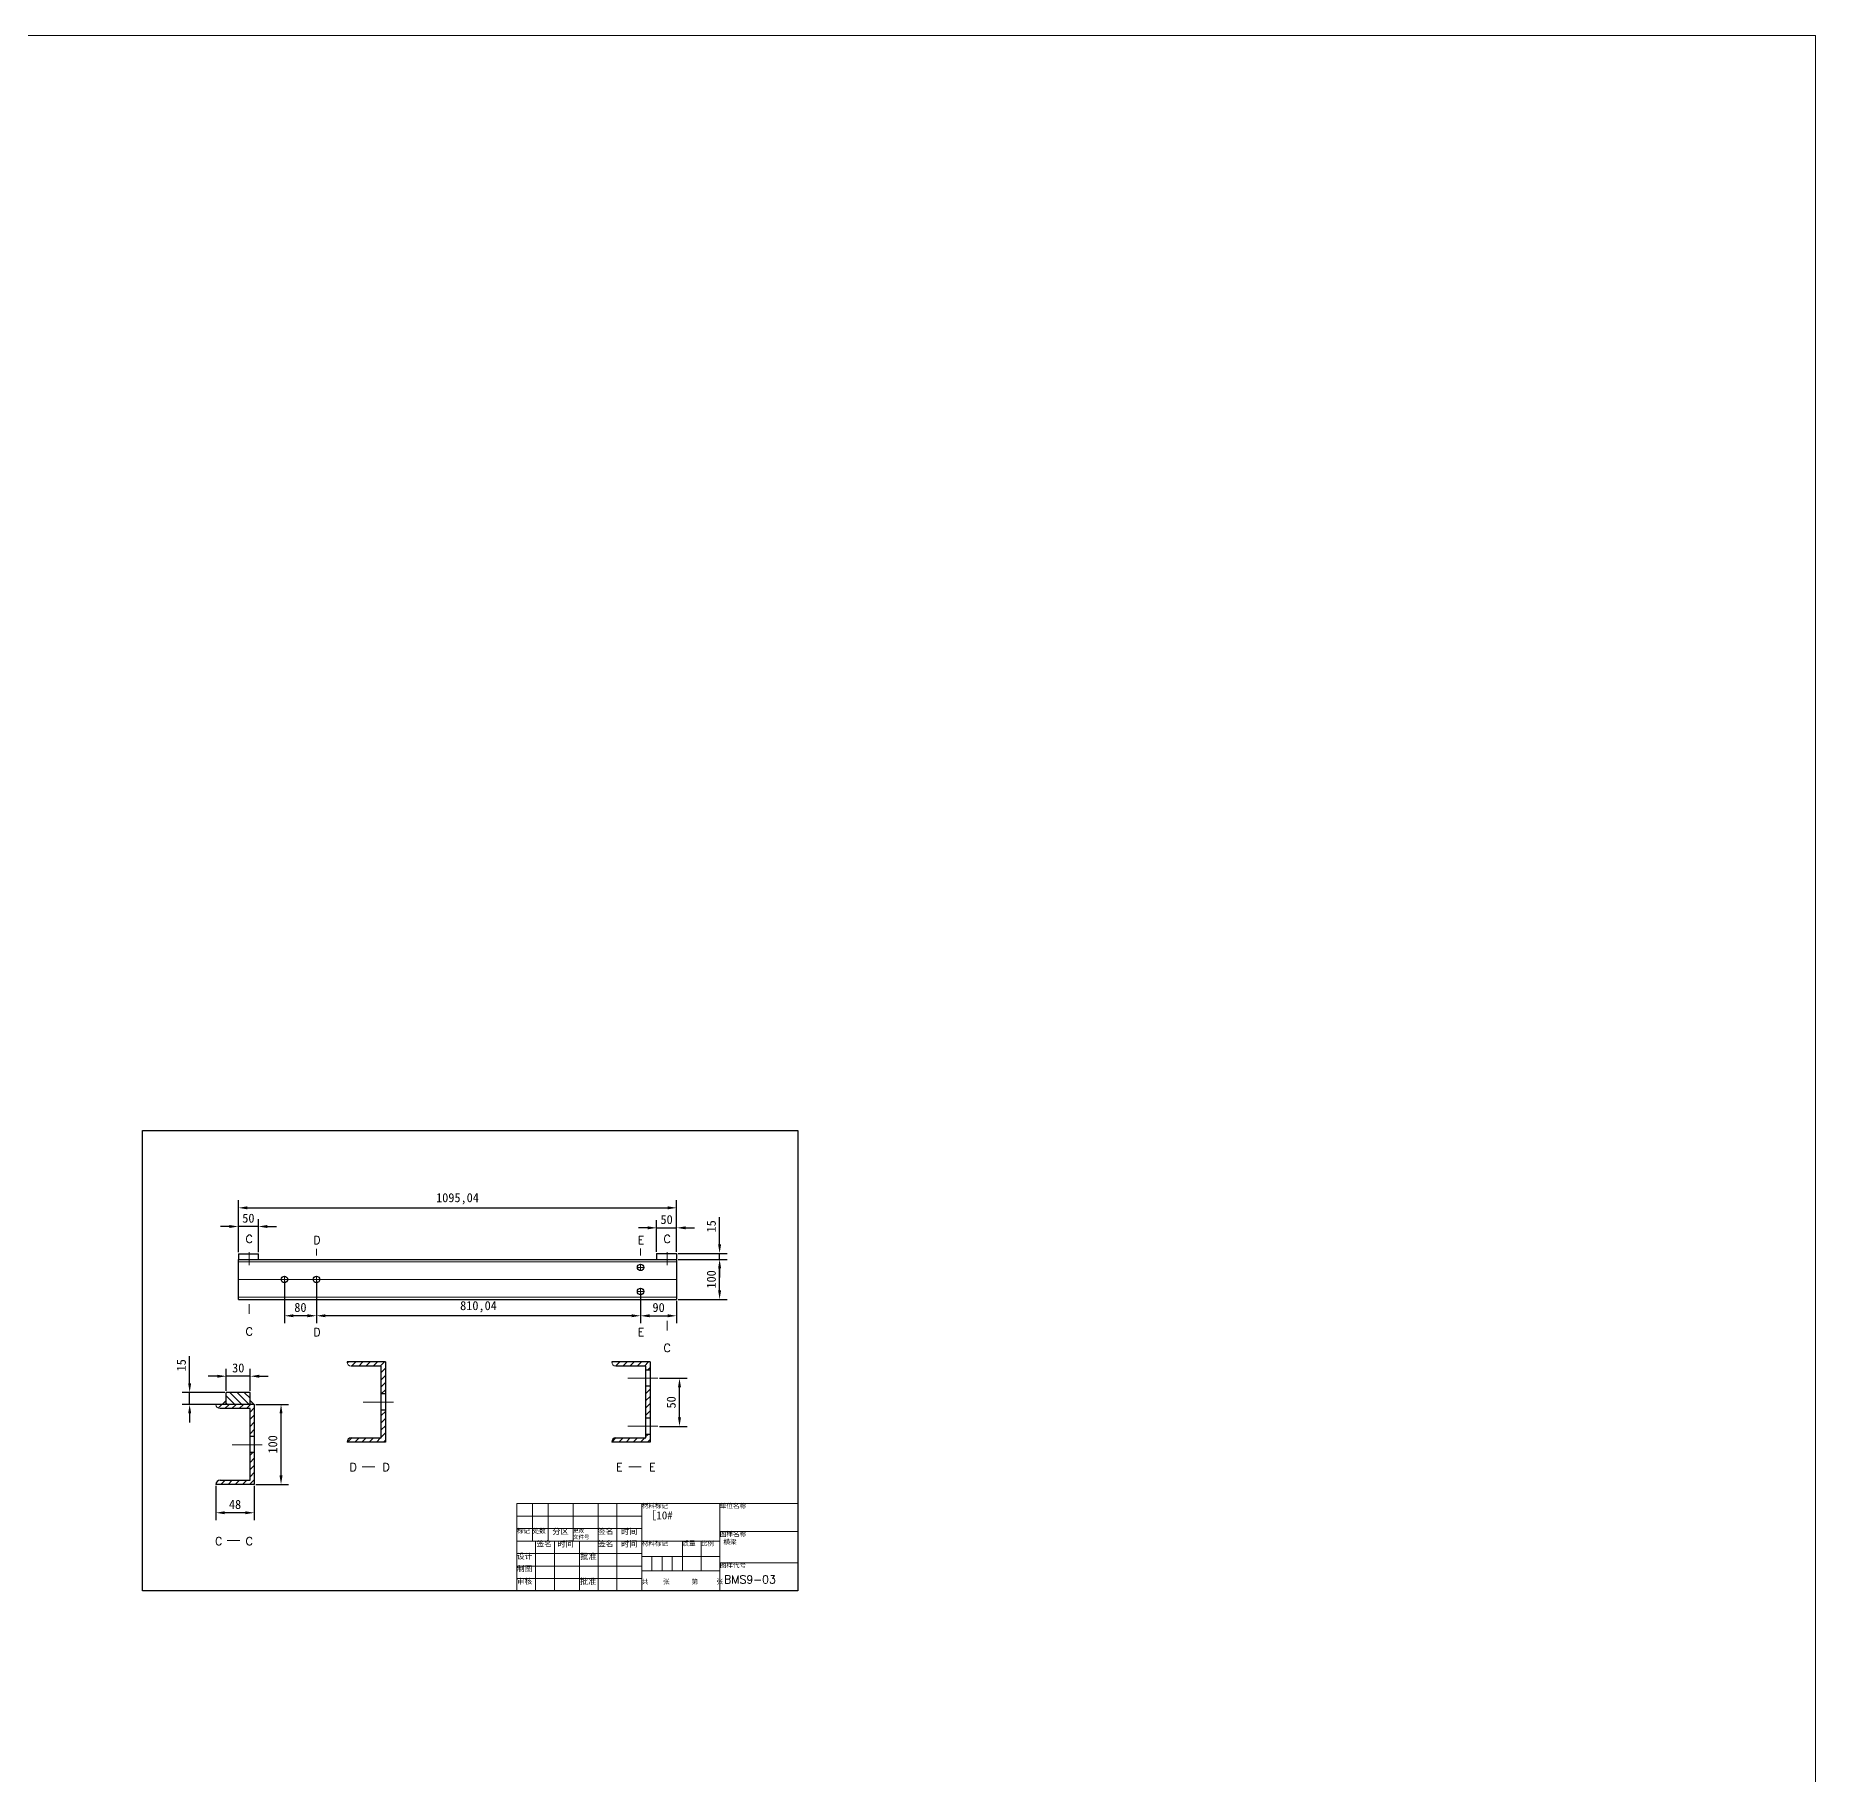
# Model space of a CAD drawing. Header units: millimetres. Extents: x 27179 to 44376, y -2108 to 7885.
# Drawn here: x 39929 to 44376, y 3542 to 7885 of the extents above; entities that cross this region are included whole.
import ezdxf
from ezdxf.lldxf.tags import DXFTag

# ---------------------------------------------------------------- set-up
doc = ezdxf.new("R2010")
doc.units = ezdxf.units.MM
doc.layers.add('中心线层', color=1, linetype='CENTER', lineweight=9)
doc.layers.add('标注层', color=5, linetype='Continuous', lineweight=9)
doc.styles.get("Standard").update_dxf_attribs({"font": ''})
doc.styles.get('Standard').set_extended_font_data('SimSun')
tags = doc.linetypes.add('ACAD_ISO03W100', pattern=[30, 12, -18]).pattern_tags.tags
tags[6:7] = [DXFTag(74, 4), DXFTag(75, 0), DXFTag(340, '0'), DXFTag(46, 1.0), DXFTag(50, 0.0), DXFTag(44, 0.0), DXFTag(45, 0.0)]
tags[4:5] = [DXFTag(74, 4), DXFTag(75, 0), DXFTag(340, '0'), DXFTag(46, 1.0), DXFTag(50, 0.0), DXFTag(44, 0.0), DXFTag(45, 0.0)]
tags = doc.linetypes.add('CENTER', pattern=[50.8, 31.75, -6.35, 6.35, -6.35]).pattern_tags.tags
tags[10:11] = [DXFTag(74, 4), DXFTag(75, 0), DXFTag(340, '0'), DXFTag(46, 1.0), DXFTag(50, 0.0), DXFTag(44, 0.0), DXFTag(45, 0.0)]
tags[8:9] = [DXFTag(74, 4), DXFTag(75, 0), DXFTag(340, '0'), DXFTag(46, 1.0), DXFTag(50, 0.0), DXFTag(44, 0.0), DXFTag(45, 0.0)]
tags[6:7] = [DXFTag(74, 4), DXFTag(75, 0), DXFTag(340, '0'), DXFTag(46, 1.0), DXFTag(50, 0.0), DXFTag(44, 0.0), DXFTag(45, 0.0)]
tags[4:5] = [DXFTag(74, 4), DXFTag(75, 0), DXFTag(340, '0'), DXFTag(46, 1.0), DXFTag(50, 0.0), DXFTag(44, 0.0), DXFTag(45, 0.0)]
doc.dimstyles.new('ISO-25', dxfattribs={"dimscale": 20, "dimtxt": 2.5, "dimasz": 2.5, "dimexe": 1.25, "dimexo": 0.625, "dimtad": 1, "dimtxsty": 'Standard', "dimcen": 2.5, "dimadec": 0, "dimazin": 0, "dimtfac": 1, "dimtmove": 0, "dimatfit": 3, "dimfxl": 1, "dimarcsym": 0})

# ---------------------------------------------------------------- blocks, each defined once
blk = doc.blocks.new('*D149')
at = {"layer": 'Defpoints', "color": 0, "lineweight": 9, "transparency": 16777216}
for p in [(41530.9, 4956.9), (40435.9, 4842.1), (41530.9, 4843.1)]:
    blk.add_point(p, dxfattribs=at)
at = {"layer": '标注层', "color": 0, "lineweight": -2, "transparency": 16777216}
for p, q in [((40435.9, 4845.9), (40435.9, 4975.7)), ((40458.4, 4956.9), (41508.4, 4956.9)), ((41530.9, 4846.9), (41530.9, 4975.7))]:
    blk.add_line(p, q, dxfattribs=at)
at = {"layer": '标注层', "color": 0, "lineweight": 9, "transparency": 16777216}
for points in [[(40458.4, 4960.7), (40458.4, 4953.2), (40435.9, 4956.9)], [(41508.4, 4960.7), (41508.4, 4953.2), (41530.9, 4956.9)]]:
    blk.add_solid(points, dxfattribs=at)
at = {"layer": '标注层', "color": 0, "transparency": 16777216, "insert": (40983.4, 4979.4), "char_height": 22.5, "attachment_point": 5}
blk.add_mtext('1095,04', dxfattribs=at)
blk = doc.blocks.new('*D150')
at = {"layer": 'Defpoints', "color": 0, "lineweight": 9, "transparency": 16777216}
for p in [(41530.9, 4906.9), (41480.9, 4843.1), (41530.9, 4843.1)]:
    blk.add_point(p, dxfattribs=at)
at = {"layer": '标注层', "color": 0, "lineweight": -2, "transparency": 16777216}
for p, q in [((41458.4, 4906.9), (41435.9, 4906.9)), ((41480.9, 4846.9), (41480.9, 4925.7)), ((41480.9, 4906.9), (41530.9, 4906.9)), ((41530.9, 4846.9), (41530.9, 4925.7)), ((41553.4, 4906.9), (41575.9, 4906.9))]:
    blk.add_line(p, q, dxfattribs=at)
at = {"layer": '标注层', "color": 0, "lineweight": 9, "transparency": 16777216}
for points in [[(41458.4, 4910.7), (41458.4, 4903.2), (41480.9, 4906.9)], [(41553.4, 4910.7), (41553.4, 4903.2), (41530.9, 4906.9)]]:
    blk.add_solid(points, dxfattribs=at)
at = {"layer": '标注层', "color": 0, "transparency": 16777216, "insert": (41505.9, 4927.5), "char_height": 22.5, "attachment_point": 5}
blk.add_mtext('50', dxfattribs=at)
blk = doc.blocks.new('*D151')
at = {"layer": 'Defpoints', "color": 0, "lineweight": 9, "transparency": 16777216}
for p in [(40435.9, 4910.3), (40435.9, 4842.1), (40485.9, 4842.1)]:
    blk.add_point(p, dxfattribs=at)
at = {"layer": '标注层', "color": 0, "lineweight": -2, "transparency": 16777216}
for p, q in [((40413.4, 4910.3), (40390.9, 4910.3)), ((40435.9, 4845.9), (40435.9, 4929)), ((40485.9, 4910.3), (40435.9, 4910.3)), ((40485.9, 4845.9), (40485.9, 4929)), ((40508.4, 4910.3), (40530.9, 4910.3))]:
    blk.add_line(p, q, dxfattribs=at)
at = {"layer": '标注层', "color": 0, "lineweight": 9, "transparency": 16777216}
for points in [[(40413.4, 4914), (40413.4, 4906.5), (40435.9, 4910.3)], [(40508.4, 4914), (40508.4, 4906.5), (40485.9, 4910.3)]]:
    blk.add_solid(points, dxfattribs=at)
at = {"layer": '标注层', "color": 0, "transparency": 16777216, "insert": (40460.9, 4930.9), "char_height": 22.5, "attachment_point": 5}
blk.add_mtext('50', dxfattribs=at)
blk = doc.blocks.new('*D152')
at = {"layer": 'Defpoints', "color": 0, "lineweight": 9, "transparency": 16777216}
for p in [(41440.9, 4748.1), (41530.9, 4728.1), (41530.9, 4687.2)]:
    blk.add_point(p, dxfattribs=at)
at = {"layer": '标注层', "color": 0, "lineweight": -2, "transparency": 16777216}
for p, q in [((41440.9, 4744.4), (41440.9, 4668.5)), ((41530.9, 4724.4), (41530.9, 4668.5)), ((41463.4, 4687.2), (41508.4, 4687.2))]:
    blk.add_line(p, q, dxfattribs=at)
at = {"layer": '标注层', "color": 0, "lineweight": 9, "transparency": 16777216}
for points in [[(41463.4, 4691), (41463.4, 4683.5), (41440.9, 4687.2)], [(41508.4, 4691), (41508.4, 4683.5), (41530.9, 4687.2)]]:
    blk.add_solid(points, dxfattribs=at)
at = {"layer": '标注层', "color": 0, "transparency": 16777216, "insert": (41485.9, 4707.9), "char_height": 22.5, "attachment_point": 5}
blk.add_mtext('90', dxfattribs=at)
blk = doc.blocks.new('*D153')
at = {"layer": 'Defpoints', "color": 0, "lineweight": 9, "transparency": 16777216}
for p in [(40630.9, 4778.1), (41440.9, 4748.1), (40630.9, 4687.3)]:
    blk.add_point(p, dxfattribs=at)
at = {"layer": '标注层', "color": 0, "lineweight": -2, "transparency": 16777216}
for p, q in [((40630.9, 4774.4), (40630.9, 4668.6)), ((41440.9, 4744.4), (41440.9, 4668.6)), ((41418.4, 4687.3), (40653.4, 4687.3))]:
    blk.add_line(p, q, dxfattribs=at)
at = {"layer": '标注层', "color": 0, "lineweight": 9, "transparency": 16777216}
for points in [[(40653.4, 4691.1), (40653.4, 4683.6), (40630.9, 4687.3)], [(41418.4, 4691.1), (41418.4, 4683.6), (41440.9, 4687.3)]]:
    blk.add_solid(points, dxfattribs=at)
at = {"layer": '标注层', "color": 0, "transparency": 16777216, "insert": (41035.9, 4709.8), "char_height": 22.5, "attachment_point": 5}
blk.add_mtext('810,04', dxfattribs=at)
blk = doc.blocks.new('*D154')
at = {"layer": 'Defpoints', "color": 0, "lineweight": 9, "transparency": 16777216}
for p in [(40550.9, 4778.1), (40630.9, 4778.1), (40550.9, 4687.3)]:
    blk.add_point(p, dxfattribs=at)
at = {"layer": '标注层', "color": 0, "lineweight": -2, "transparency": 16777216}
for p, q in [((40550.9, 4774.4), (40550.9, 4668.6)), ((40630.9, 4774.4), (40630.9, 4668.6)), ((40608.4, 4687.3), (40573.4, 4687.3))]:
    blk.add_line(p, q, dxfattribs=at)
at = {"layer": '标注层', "color": 0, "lineweight": 9, "transparency": 16777216}
for points in [[(40573.4, 4691.1), (40573.4, 4683.6), (40550.9, 4687.3)], [(40608.4, 4691.1), (40608.4, 4683.6), (40630.9, 4687.3)]]:
    blk.add_solid(points, dxfattribs=at)
at = {"layer": '标注层', "color": 0, "transparency": 16777216, "insert": (40590.9, 4708), "char_height": 22.5, "attachment_point": 5}
blk.add_mtext('80', dxfattribs=at)
blk = doc.blocks.new('*D155')
at = {"layer": 'Defpoints', "color": 0, "lineweight": 9, "transparency": 16777216}
for p in [(40405.5, 4536.3), (40405.5, 4496), (40465.5, 4496)]:
    blk.add_point(p, dxfattribs=at)
at = {"layer": '标注层', "color": 0, "lineweight": -2, "transparency": 16777216}
for p, q in [((40383, 4536.3), (40360.5, 4536.3)), ((40405.5, 4499.8), (40405.5, 4555)), ((40465.5, 4536.3), (40405.5, 4536.3)), ((40465.5, 4499.8), (40465.5, 4555)), ((40488, 4536.3), (40510.5, 4536.3))]:
    blk.add_line(p, q, dxfattribs=at)
at = {"layer": '标注层', "color": 0, "lineweight": 9, "transparency": 16777216}
for points in [[(40383, 4540), (40383, 4532.5), (40405.5, 4536.3)], [(40488, 4540), (40488, 4532.5), (40465.5, 4536.3)]]:
    blk.add_solid(points, dxfattribs=at)
at = {"layer": '标注层', "color": 0, "transparency": 16777216, "insert": (40435.5, 4556.9), "char_height": 22.5, "attachment_point": 5}
blk.add_mtext('30', dxfattribs=at)
blk = doc.blocks.new('*D156')
at = {"layer": 'Defpoints', "color": 0, "lineweight": 9, "transparency": 16777216}
for p in [(41530.9, 4828.1), (41638.3, 4828.1), (41530.9, 4728.1)]:
    blk.add_point(p, dxfattribs=at)
at = {"layer": '标注层', "color": 0, "lineweight": -2, "transparency": 16777216}
for p, q in [((41534.6, 4828.1), (41657.1, 4828.1)), ((41638.3, 4750.6), (41638.3, 4805.6)), ((41534.6, 4728.1), (41657.1, 4728.1))]:
    blk.add_line(p, q, dxfattribs=at)
at = {"layer": '标注层', "color": 0, "lineweight": 9, "transparency": 16777216}
for points in [[(41634.6, 4805.6), (41642.1, 4805.6), (41638.3, 4828.1)], [(41634.6, 4750.6), (41642.1, 4750.6), (41638.3, 4728.1)]]:
    blk.add_solid(points, dxfattribs=at)
at = {"layer": '标注层', "color": 0, "transparency": 16777216, "insert": (41617.7, 4778.1), "char_height": 22.5, "attachment_point": 5, "rotation": 90}
blk.add_mtext('100', dxfattribs=at)
blk = doc.blocks.new('*D157')
at = {"layer": 'Defpoints', "color": 0, "lineweight": 9, "transparency": 16777216}
for p in [(41530.9, 4843.1), (41530.9, 4828.1), (41638.3, 4843.1)]:
    blk.add_point(p, dxfattribs=at)
at = {"layer": '标注层', "color": 0, "lineweight": -2, "transparency": 16777216}
for p, q in [((41638.3, 4865.6), (41638.3, 4933.2)), ((41534.6, 4843.1), (41657.1, 4843.1)), ((41534.6, 4828.1), (41657.1, 4828.1)), ((41638.3, 4828.1), (41638.3, 4843.1)), ((41638.3, 4805.6), (41638.3, 4783.1))]:
    blk.add_line(p, q, dxfattribs=at)
at = {"layer": '标注层', "color": 0, "lineweight": 9, "transparency": 16777216}
for points in [[(41634.6, 4865.6), (41642.1, 4865.6), (41638.3, 4843.1)], [(41634.6, 4805.6), (41642.1, 4805.6), (41638.3, 4828.1)]]:
    blk.add_solid(points, dxfattribs=at)
at = {"layer": '标注层', "color": 0, "transparency": 16777216, "insert": (41617.7, 4910.7), "char_height": 22.5, "attachment_point": 5, "rotation": 90}
blk.add_mtext('15', dxfattribs=at)
blk = doc.blocks.new('*D158')
at = {"layer": 'Defpoints', "color": 0, "lineweight": 9, "transparency": 16777216}
for p in [(40314.1, 4496), (40405.5, 4496), (40405.5, 4466)]:
    blk.add_point(p, dxfattribs=at)
at = {"layer": '标注层', "color": 0, "lineweight": -2, "transparency": 16777216}
for p, q in [((40314.1, 4518.5), (40314.1, 4586.1)), ((40401.8, 4496), (40295.4, 4496)), ((40314.1, 4466), (40314.1, 4496)), ((40401.8, 4466), (40295.4, 4466)), ((40314.1, 4443.5), (40314.1, 4421))]:
    blk.add_line(p, q, dxfattribs=at)
at = {"layer": '标注层', "color": 0, "lineweight": 9, "transparency": 16777216}
for points in [[(40310.4, 4518.5), (40317.9, 4518.5), (40314.1, 4496)], [(40310.4, 4443.5), (40317.9, 4443.5), (40314.1, 4466)]]:
    blk.add_solid(points, dxfattribs=at)
at = {"layer": '标注层', "color": 0, "transparency": 16777216, "insert": (40293.5, 4563.6), "char_height": 22.5, "attachment_point": 5, "rotation": 90}
blk.add_mtext('15', dxfattribs=at)
blk = doc.blocks.new('*D159')
at = {"layer": 'Defpoints', "color": 0, "lineweight": 9, "transparency": 16777216}
for p in [(40379.5, 4266), (40475.5, 4266), (40379.5, 4195.2)]:
    blk.add_point(p, dxfattribs=at)
at = {"layer": '标注层', "color": 0, "lineweight": -2, "transparency": 16777216}
for p, q in [((40379.5, 4262.3), (40379.5, 4176.5)), ((40475.5, 4262.3), (40475.5, 4176.5)), ((40453, 4195.2), (40402, 4195.2))]:
    blk.add_line(p, q, dxfattribs=at)
at = {"layer": '标注层', "color": 0, "lineweight": 9, "transparency": 16777216}
for points in [[(40402, 4199), (40402, 4191.5), (40379.5, 4195.2)], [(40453, 4199), (40453, 4191.5), (40475.5, 4195.2)]]:
    blk.add_solid(points, dxfattribs=at)
at = {"layer": '标注层', "color": 0, "transparency": 16777216, "insert": (40427.5, 4215.9), "char_height": 22.5, "attachment_point": 5}
blk.add_mtext('48', dxfattribs=at)
blk = doc.blocks.new('*D160')
at = {"layer": 'Defpoints', "color": 0, "lineweight": 9, "transparency": 16777216}
for p in [(40475.5, 4466), (40542.5, 4466), (40475.5, 4266)]:
    blk.add_point(p, dxfattribs=at)
at = {"layer": '标注层', "color": 0, "lineweight": -2, "transparency": 16777216}
for p, q in [((40479.3, 4466), (40561.2, 4466)), ((40542.5, 4288.5), (40542.5, 4443.5)), ((40479.3, 4266), (40561.2, 4266))]:
    blk.add_line(p, q, dxfattribs=at)
at = {"layer": '标注层', "color": 0, "lineweight": 9, "transparency": 16777216}
for points in [[(40538.7, 4443.5), (40546.2, 4443.5), (40542.5, 4466)], [(40538.7, 4288.5), (40546.2, 4288.5), (40542.5, 4266)]]:
    blk.add_solid(points, dxfattribs=at)
at = {"layer": '标注层', "color": 0, "transparency": 16777216, "insert": (40521.8, 4366), "char_height": 22.5, "attachment_point": 5, "rotation": 90}
blk.add_mtext('100', dxfattribs=at)
blk = doc.blocks.new('*D161')
at = {"layer": 'Defpoints', "color": 0, "lineweight": 9, "transparency": 16777216}
for p in [(41484.4, 4531.1), (41538.1, 4531.1), (41484.4, 4411.1)]:
    blk.add_point(p, dxfattribs=at)
at = {"layer": '标注层', "color": 0, "lineweight": -2, "transparency": 16777216}
for p, q in [((41488.1, 4531.1), (41556.9, 4531.1)), ((41538.1, 4433.6), (41538.1, 4508.6)), ((41488.1, 4411.1), (41556.9, 4411.1))]:
    blk.add_line(p, q, dxfattribs=at)
at = {"layer": '标注层', "color": 0, "lineweight": 9, "transparency": 16777216}
for points in [[(41534.4, 4508.6), (41541.9, 4508.6), (41538.1, 4531.1)], [(41534.4, 4433.6), (41541.9, 4433.6), (41538.1, 4411.1)]]:
    blk.add_solid(points, dxfattribs=at)
at = {"layer": '标注层', "color": 0, "transparency": 16777216, "insert": (41517.5, 4471.1), "char_height": 22.5, "attachment_point": 5, "rotation": 90}
blk.add_mtext('50', dxfattribs=at)

msp = doc.modelspace()

# ---------------------------------------------------------------- hatches: boundary and pattern name
at = {"lineweight": 9}
h = msp.add_hatch(dxfattribs=at)
h.set_pattern_fill('ANSI31', color=5, scale=4, style=0)
h.set_pattern_definition([(45, (-40526.014, -4571.892), (-8.9802561, 8.9802561), [])])
h.paths.add_polyline_path([(40792.781, 4561.292), (40792.781, 4491.892), (40803.381, 4491.892), (40803.381, 4571.892), (40707.381, 4571.892, 0.41421356), (40717.981, 4561.292)])
h.paths.add_polyline_path([(40803.381, 4371.892), (40803.381, 4451.892), (40792.781, 4451.892), (40792.781, 4382.492), (40717.981, 4382.492, 0.41421356), (40707.381, 4371.892)])
h = msp.add_hatch(dxfattribs=at)
h.set_pattern_fill('ANSI31', color=5, scale=4, style=0)
h.set_pattern_definition([(45, (-41464.655, -4571.892), (-8.9802561, 8.9802561), [])])
h.paths.add_polyline_path([(41368.655, 4571.892, 0.41421356), (41379.255, 4561.292), (41454.055, 4561.292), (41454.055, 4551.134), (41464.655, 4551.134), (41464.655, 4571.892)])
h.paths.add_polyline_path([(41464.655, 4371.892), (41464.655, 4391.134), (41454.055, 4391.134), (41454.055, 4382.492), (41379.255, 4382.492, 0.41421356), (41368.655, 4371.892)])
h.paths.add_polyline_path([(41464.655, 4511.134), (41454.055, 4511.134), (41454.055, 4431.134), (41464.655, 4431.134)])
h = msp.add_hatch(dxfattribs=at)
h.set_pattern_fill('ANSI31', color=5, scale=4, angle=90, style=0)
h.set_pattern_definition([(135, (-40465.533, -4677.765), (-8.9802561, -8.9802561), [])])
h.paths.add_polyline_path([(40465.533, 4466.019), (40465.533, 4496.019), (40405.533, 4496.019), (40405.533, 4466.019)])
h = msp.add_hatch(dxfattribs=at)
h.set_pattern_fill('ANSI31', color=5, scale=4, style=0)
h.set_pattern_definition([(45, (-40465.533, -4677.765), (-8.9802561, 8.9802561), [])])
h.paths.add_polyline_path([(40464.933, 4455.419), (40464.933, 4386.019), (40475.533, 4386.019), (40475.533, 4466.019), (40379.533, 4466.019, 0.41421356), (40390.133, 4455.419)])
h.paths.add_polyline_path([(40475.533, 4266.019), (40475.533, 4346.019), (40464.933, 4346.019), (40464.933, 4276.619), (40390.133, 4276.619, 0.41421356), (40379.533, 4266.019)])
h = msp.add_hatch(color=5, dxfattribs=at)
h.paths.add_polyline_path([(40465.533, 4476.019), (40465.533, 4466.019), (40475.533, 4466.019)])
h.paths.add_polyline_path([(40405.533, 4476.019), (40395.533, 4466.019), (40405.533, 4466.019)])

# ---------------------------------------------------------------- linework, layer by layer
at = {"color": 5, "lineweight": 5}
for p, q in [((40630.855, 4854.303), (40630.855, 4838.113)), ((41440.892, 4855.511), (41440.892, 4838.113)), ((40462.872, 4845.83), (40462.872, 4813.64)), ((41507.213, 4845.83), (41507.213, 4813.64)), ((40462.872, 4716.123), (40462.872, 4691.839)), ((40630.855, 4716.123), (40630.855, 4685.529)), ((41440.892, 4716.123), (41440.892, 4687.331)), ((41507.213, 4675.05), (41507.213, 4650.766))]:
    msp.add_line(p, q, dxfattribs=at)
for p, q in [((40435.855, 4842.117), (40435.855, 4828.117)), ((40435.855, 4842.117), (40485.855, 4842.117)), ((40435.855, 4728.117), (40435.855, 4828.117)), ((40435.855, 4828.117), (41530.892, 4828.117)), ((40485.855, 4828.117), (40485.855, 4842.117)), ((41480.892, 4843.117), (41480.892, 4828.117)), ((41480.892, 4843.117), (41530.892, 4843.117)), ((41530.892, 4843.117), (41530.892, 4728.117)), ((40435.855, 4728.117), (41530.892, 4728.117)), ((40803.381, 4571.892), (40707.381, 4571.892)), ((40792.781, 4561.292), (40717.981, 4561.292)), ((40792.781, 4382.492), (40792.781, 4561.292)), ((40803.381, 4571.892), (40803.381, 4371.892)), ((41464.655, 4571.892), (41368.655, 4571.892)), ((41454.055, 4561.292), (41379.255, 4561.292)), ((41454.055, 4382.492), (41454.055, 4561.292)), ((41464.655, 4551.134), (41454.055, 4551.134)), ((41464.655, 4571.892), (41464.655, 4371.892)), ((40405.533, 4466.019), (40405.533, 4496.019)), ((40465.533, 4496.019), (40405.533, 4496.019)), ((40465.533, 4466.019), (40465.533, 4496.019)), ((40803.381, 4491.892), (40792.781, 4491.892)), ((41464.655, 4511.134), (41454.055, 4511.134)), ((40475.533, 4466.019), (40379.533, 4466.019)), ((40464.933, 4455.419), (40390.133, 4455.419)), ((40395.533, 4466.019), (40405.533, 4476.019)), ((40464.933, 4276.619), (40464.933, 4455.419)), ((40465.533, 4476.019), (40475.533, 4466.019)), ((40475.533, 4466.019), (40475.533, 4266.019)), ((40803.381, 4451.892), (40792.781, 4451.892)), ((41464.655, 4431.134), (41454.055, 4431.134)), ((40475.533, 4386.019), (40464.933, 4386.019)), ((40803.381, 4371.892), (40707.381, 4371.892)), ((40717.981, 4382.492), (40792.781, 4382.492)), ((41464.655, 4371.892), (41368.655, 4371.892)), ((41379.255, 4382.492), (41454.055, 4382.492)), ((41464.655, 4391.134), (41454.055, 4391.134)), ((40475.533, 4346.019), (40464.933, 4346.019)), ((40390.133, 4276.619), (40464.933, 4276.619)), ((40475.533, 4266.019), (40379.533, 4266.019))]:
    msp.add_line(p, q)
at = {"linetype": 'ACAD_ISO03W100', "lineweight": 5, "ltscale": 0.5}
for p, q in [((40435.855, 4822.117), (41530.892, 4822.117)), ((40435.855, 4734.117), (41530.892, 4734.117))]:
    msp.add_line(p, q, dxfattribs=at)
at = {"color": 5, "lineweight": 9}
for p, q in [((40745.379, 4309.832), (40776.552, 4309.832)), ((41411.339, 4309.832), (41442.512, 4309.832)), ((40408.149, 4125.787), (40439.321, 4125.787))]:
    msp.add_line(p, q, dxfattribs=at)
at = {"lineweight": 9}
for p, q in [((41131.882, 4218.243), (41833.882, 4218.243)), ((41131.882, 4218.243), (41131.882, 3999.843)), ((41131.882, 4187.043), (41443.882, 4187.043)), ((41170.882, 4218.243), (41170.882, 4124.643)), ((41209.882, 4218.243), (41209.882, 4124.643)), ((41272.282, 4218.243), (41272.282, 4124.643)), ((41334.682, 4218.243), (41334.682, 3999.843)), ((41381.482, 4218.243), (41381.482, 3999.843)), ((41443.882, 4218.243), (41443.882, 3999.843)), ((41638.882, 4218.243), (41638.882, 3999.843)), ((41833.882, 4218.243), (41833.882, 3999.843)), ((41131.882, 4155.843), (41443.882, 4155.843)), ((41638.882, 4148.043), (41833.882, 4148.043)), ((41131.882, 4124.643), (41443.882, 4124.643)), ((41131.882, 4093.443), (41443.882, 4093.443)), ((41178.682, 4124.643), (41178.682, 3999.843)), ((41225.482, 4124.643), (41225.482, 3999.843)), ((41287.882, 4124.643), (41287.882, 3999.843)), ((41443.882, 4124.643), (41638.882, 4124.643)), ((41545.282, 4124.643), (41545.282, 4050.543)), ((41592.082, 4124.643), (41592.082, 4050.543)), ((41131.882, 4062.243), (41443.882, 4062.243)), ((41443.882, 4085.643), (41638.882, 4085.643)), ((41443.882, 4050.543), (41638.882, 4050.543)), ((41469.232, 4085.643), (41469.232, 4050.543)), ((41494.582, 4085.643), (41494.582, 4050.543)), ((41519.932, 4085.643), (41519.932, 4050.543)), ((41638.882, 4070.043), (41833.882, 4070.043)), ((41131.882, 4031.043), (41443.882, 4031.043)), ((41131.882, 3999.843), (41833.882, 3999.843))]:
    msp.add_line(p, q, dxfattribs=at)
at = {"color": 3, "lineweight": 9}
msp.add_lwpolyline([(27178.52, 7885.007), (44376.371, 7885.007), (44376.371, -2107.777), (27178.52, -2107.777)], close=True, dxfattribs=at)
at = {"lineweight": -3}
msp.add_lwpolyline([(40196.087, 5149.743), (41833.882, 5149.743), (41833.882, 3999.843), (40196.087, 3999.843)], close=True, dxfattribs=at)
for centre in [(41440.892, 4808.117), (40550.855, 4778.117), (40630.855, 4778.117), (41440.892, 4748.117)]:
    msp.add_circle(centre, 8)
at = {"linetype": 'ACAD_ISO03W100', "lineweight": 5, "ltscale": 0.5}
for centre in [(40717.981, 4571.892), (41379.255, 4571.892), (40390.133, 4466.019)]:
    msp.add_arc(centre, 10.6, 180, 270, dxfattribs=at)
for centre in [(40717.981, 4371.892), (41379.255, 4371.892), (40390.133, 4266.019)]:
    msp.add_arc(centre, 10.6, 90, 180)
at = {"layer": '中心线层'}
for p, q in [((41448.892, 4808.117), (41432.892, 4808.117)), ((41440.892, 4816.117), (41440.892, 4800.117)), ((40435.855, 4778.117), (41530.892, 4778.117)), ((40542.855, 4778.117), (40558.855, 4778.117)), ((40550.855, 4786.117), (40550.855, 4770.117)), ((40600.855, 4778.117), (40638.855, 4778.117)), ((40630.855, 4786.117), (40630.855, 4770.117)), ((41448.892, 4748.117), (41432.892, 4748.117)), ((41440.892, 4756.117), (41440.892, 4740.117)), ((41409.374, 4531.134), (41484.375, 4531.134)), ((40748.1, 4471.134), (40823.101, 4471.134)), ((41409.374, 4411.134), (41484.375, 4411.134)), ((40420.252, 4365.261), (40495.253, 4365.261))]:
    msp.add_line(p, q, dxfattribs=at)

# ---------------------------------------------------------------- texts
at = {"lineweight": 9}
msp.add_text('共    张      第     张', height=11.7, dxfattribs=at).set_placement((41443.882, 4017.393))
at = {"lineweight": 9, "attachment_point": 1}
for s, insert, char_height, width in [('{\\fSimSun|b0|i0|c134|p54;材料标记\\P \\H1.709x;［10#}', (41443.882, 4218.243), 11.7, 195), ('{\\fSimSun|b0|i0|c134|p54;单位名称}', (41638.882, 4218.243), 11.7, 195), ('{\\fSimSun|b0|i0|c134|p54;标记}', (41131.882, 4155.843), 11.7, 39), ('{\\fSimSun|b0|i0|c134|p54;处数}', (41170.882, 4155.843), 11.7, 39), ('{\\fSimSun|b0|i0|c134|p54;\\H1.071x; 分区}', (41209.882, 4155.843), 13.65, 62.4), ('{\\fSimSun|b0|i0|c134|p54;更改\\P文件号}', (41272.282, 4155.843), 9.75, 62.4), ('{\\fSimSun|b0|i0|c134|p54;签名}', (41334.682, 4155.843), 13.65, 39), ('{\\fSimSun|b0|i0|c134|p54;\\H1.071x; 时间}', (41381.482, 4155.843), 13.65, 62.4), ('{\\fSimSun|b0|i0|c134|p54;图样名称\\P 横梁}', (41638.882, 4148.043), 11.7, 195), ('{\\fSimSun|b0|i0|c134|p54;设计}', (41131.882, 4093.443), 13.65, 39), ('{\\fSimSun|b0|i0|c134|p54;签名}', (41181.143, 4124.643), 13.65, 39), ('{\\fSimSun|b0|i0|c134|p54;\\H1.071x; 时间}', (41222.341, 4124.643), 13.65, 62.4), ('{\\fSimSun|b0|i0|c134|p54;\\H1.071x; 批准}', (41279.611, 4093.443), 13.65, 62.4), ('{\\fSimSun|b0|i0|c134|p54;签名}', (41334.682, 4124.643), 13.65, 39), ('{\\fSimSun|b0|i0|c134|p54;\\H1.071x; 时间}', (41381.482, 4124.643), 13.65, 62.4), ('{\\fSimSun|b0|i0|c134|p54;材料标记}', (41443.882, 4124.643), 11.7, 195), ('{\\fSimSun|b0|i0|c134|p54;质量}', (41545.282, 4124.643), 11.7, 39), ('{\\fSimSun|b0|i0|c134|p54;比例}', (41592.082, 4124.643), 11.7, 39), ('{\\fSimSun|b0|i0|c134|p54;制图}', (41131.882, 4062.243), 13.65, 39), ('{\\fSimSun|b0|i0|c134|p54;图样代号}', (41638.882, 4070.043), 11.7, 195), ('{\\fSimSun|b0|i0|c134|p54;审核}', (41131.882, 4031.043), 13.65, 39), ('{\\fSimSun|b0|i0|c134|p54;\\H1.071x; 批准}', (41278.878, 4031.043), 13.65, 62.4), (' {\\Ftxt.shx|c0;BMS9-03}', (41635.92, 4038.667), 20, 412.5)]:
    msp.add_mtext(s, dxfattribs=dict(at, insert=insert, char_height=char_height, width=width))
at = {"layer": '标注层', "char_height": 20, "width": 232.59167, "attachment_point": 1}
for s, insert in [('{\\Ftxt.shx|c0;\\C5;C}', (40453.993, 4889.132)), ('{\\Ftxt.shx|c0;\\C5;D}', (40623.151, 4886.532)), ('{\\Ftxt.shx|c0;\\C5;E}', (41433.607, 4886.532)), ('{\\Ftxt.shx|c0;\\C5;C}', (41498.334, 4889.132)), ('{\\Ftxt.shx|c0;\\C5;C}', (40453.993, 4658.048)), ('{\\Ftxt.shx|c0;\\C5;D}', (40623.151, 4656.322)), ('{\\Ftxt.shx|c0;\\C5;E}', (41433.607, 4656.322)), ('{\\Ftxt.shx|c0;\\C5;C}', (41498.334, 4616.975)), ('{\\Ftxt.shx|c0;\\C5;D}', (40713.835, 4319.379)), ('{\\Ftxt.shx|c0;\\C5;D}', (40796.017, 4319.379)), ('{\\Ftxt.shx|c0;\\C5;E}', (41379.794, 4319.379)), ('{\\Ftxt.shx|c0;\\C5;E}', (41461.977, 4319.379)), ('{\\Ftxt.shx|c0;\\C5;C}', (40377.479, 4134.229)), ('{\\Ftxt.shx|c0;\\C5;C}', (40453.993, 4134.229))]:
    msp.add_mtext(s, dxfattribs=dict(at, insert=insert))

# ---------------------------------------------------------------- dimensions: what is measured, and where the dimension line sits
at = {"layer": '标注层'}
for base, p1, p2, picture, middle in [((41530.892, 4956.926), (40435.855, 4842.117), (41530.892, 4843.117), '*D149', (40983.373, 4979.426)), ((40435.855, 4910.272), (40485.855, 4842.117), (40435.855, 4842.117), '*D151', (40460.855, 4930.897)), ((41530.892, 4906.923), (41480.892, 4843.117), (41530.892, 4843.117), '*D150', (41505.892, 4927.548)), ((40550.855, 4687.331), (40630.855, 4778.117), (40550.855, 4778.117), '*D154', (40590.855, 4707.956)), ((40630.855, 4687.331), (41440.892, 4748.117), (40630.855, 4778.117), '*D153', (41035.873, 4709.831)), ((41530.892, 4687.247), (41440.892, 4748.117), (41530.892, 4728.117), '*D152', (41485.892, 4707.872))]:
    dim = msp.add_linear_dim(base=base, p1=p1, p2=p2, dimstyle='ISO-25', override={"dimscale": 15, "dimtxt": 1.5, "dimasz": 1.5, "dimexo": 0.25}, dxfattribs=at)
    dim.commit()
    dim.dimension.update_dxf_attribs({"geometry": picture, "text_midpoint": middle})
for base, p1, p2, picture, middle in [((41638.334, 4843.117), (41530.892, 4828.117), (41530.892, 4843.117), '*D157', (41617.709, 4910.68)), ((41638.334, 4828.117), (41530.892, 4728.117), (41530.892, 4828.117), '*D156', (41617.709, 4778.117))]:
    dim = msp.add_linear_dim(base=base, p1=p1, p2=p2, angle=90, dimstyle='ISO-25', override={"dimscale": 15, "dimtxt": 1.5, "dimasz": 1.5, "dimexo": 0.25}, dxfattribs=at)
    dim.commit()
    dim.dimension.update_dxf_attribs({"geometry": picture, "text_midpoint": middle})
for base, p1, p2, text, picture, middle in [((40314.129, 4496.019), (40405.533, 4466.019), (40405.533, 4496.019), '15', '*D158', (40293.504, 4563.582)), ((41538.105, 4531.134), (41484.375, 4411.134), (41484.375, 4531.134), '50', '*D161', (41517.48, 4471.134)), ((40542.466, 4466.019), (40475.533, 4266.019), (40475.533, 4466.019), '100', '*D160', (40521.841, 4366.019))]:
    dim = msp.add_linear_dim(base=base, p1=p1, p2=p2, angle=90, text=text, dimstyle='ISO-25', override={"dimscale": 15, "dimtxt": 1.5, "dimasz": 1.5, "dimexo": 0.25}, dxfattribs=at)
    dim.commit()
    dim.dimension.update_dxf_attribs({"geometry": picture, "text_midpoint": middle})
dim = msp.add_linear_dim(base=(40405.533, 4536.288), p1=(40465.533, 4496.019), p2=(40405.533, 4496.019), text='30', dimstyle='ISO-25', override={"dimscale": 15, "dimtxt": 1.5, "dimasz": 1.5, "dimexo": 0.25}, dxfattribs=at)
dim.commit()
dim.dimension.update_dxf_attribs({"geometry": '*D155', "text_midpoint": (40435.533, 4556.913)})
dim = msp.add_linear_dim(base=(40379.533, 4195.225), p1=(40475.533, 4266.019), p2=(40379.533, 4266.019), text='48', dimstyle='ISO-25', override={"dimscale": 15, "dimtxt": 1.5, "dimasz": 1.5, "dimexo": 0.25}, dxfattribs=at)
dim.commit()
dim.dimension.update_dxf_attribs({"geometry": '*D159', "text_midpoint": (40427.533, 4195.225), "dimtype": 160})

doc.saveas('drawing.dxf')
